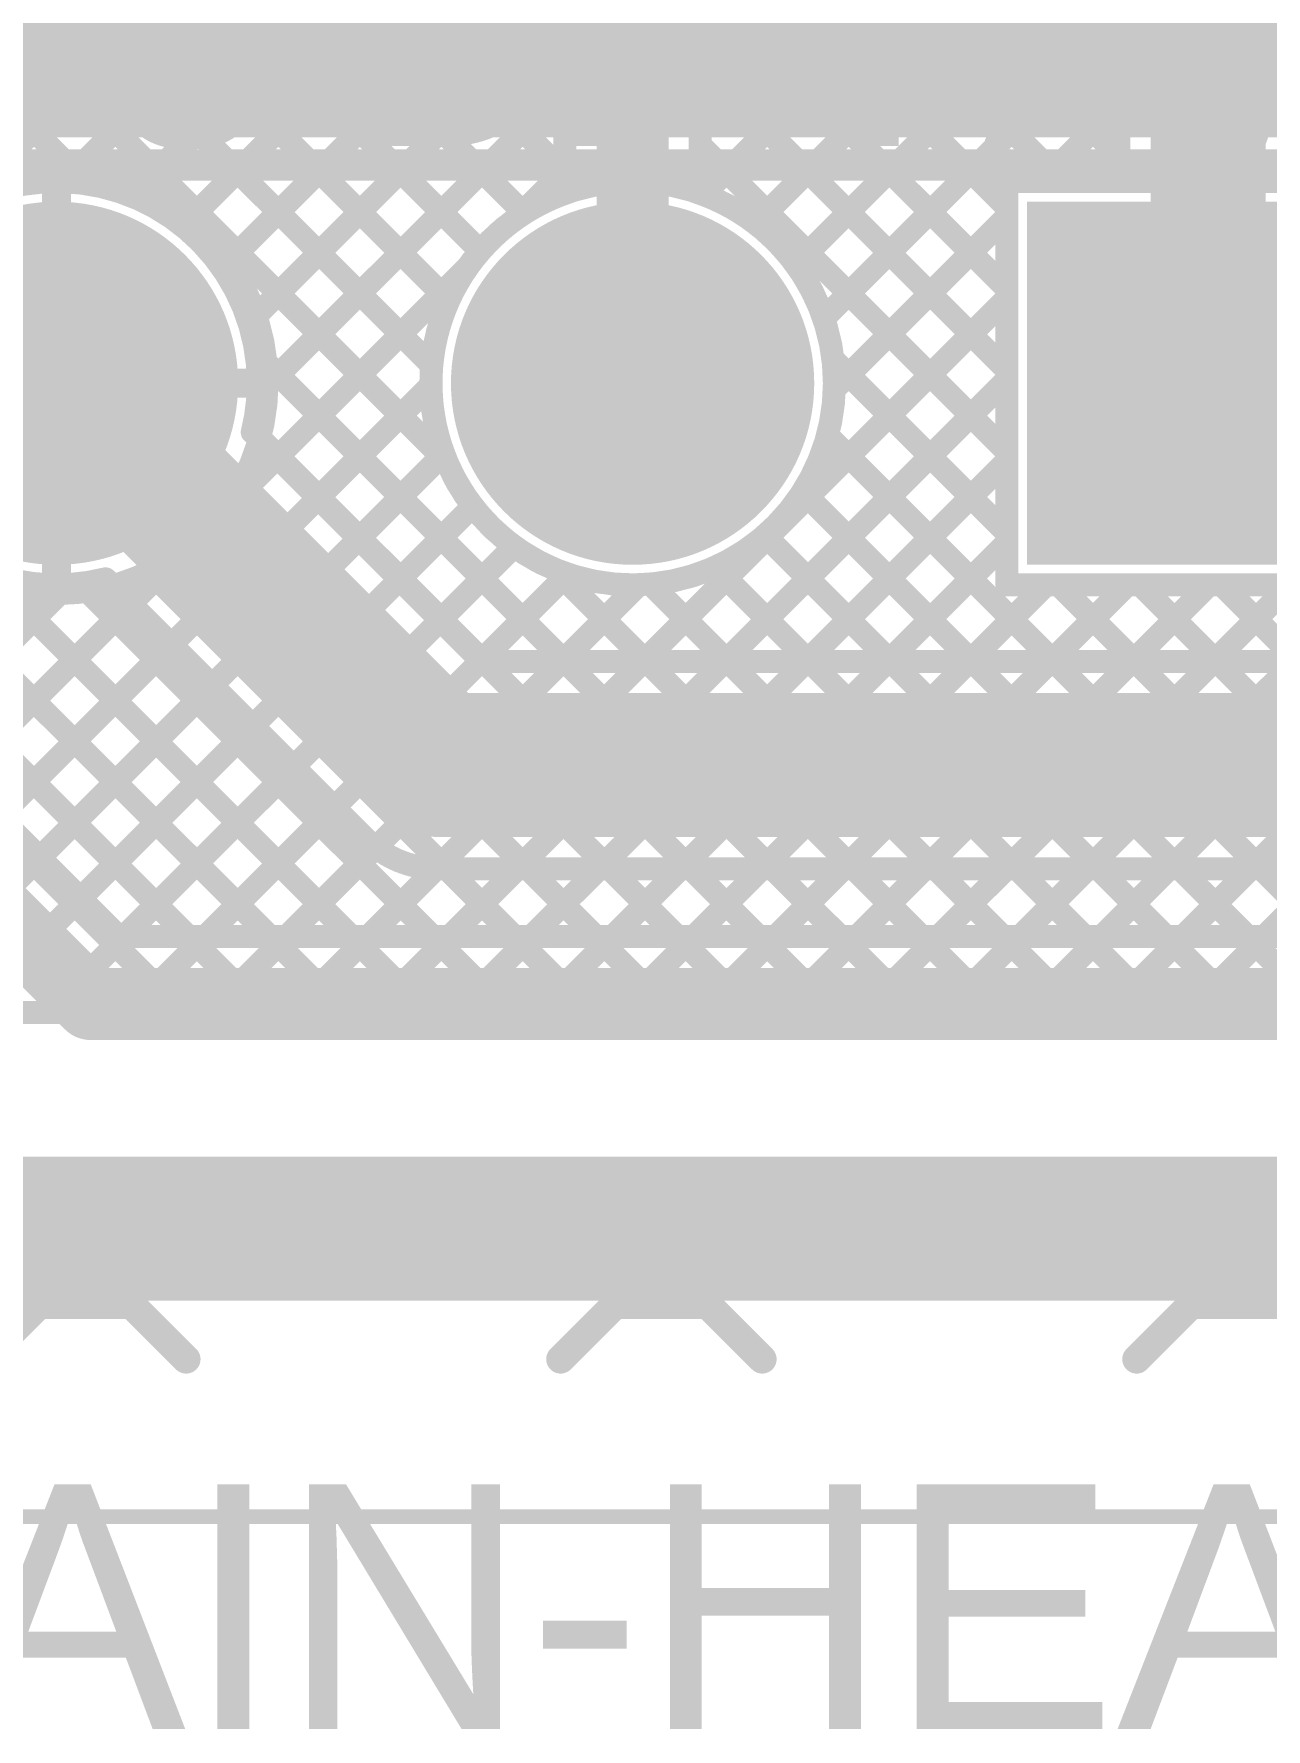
# Model space of a CAD drawing. Header units: millimetres. Extents: x 0 to 214, y 0 to 214.
# Drawn here: x 4.431 to 4.859, y -0.101 to 0.488 of the extents above; entities that cross this region are included whole.
import ezdxf

# ---------------------------------------------------------------- set-up
doc = ezdxf.new("R2010")
doc.units = ezdxf.units.MM
doc.header["$MEASUREMENT"] = 0
for name, color, linetype in [('BottomLayer', 5, 'Continuous'), ('BottomSolder', 6, 'Continuous'), ('MultiLayer', 9, 'Continuous'), ('PadHoleLayer', 156, 'Continuous'), ('TopLayer', 1, 'Continuous'), ('TopOverlay', 2, 'Continuous'), ('TopSolder', 216, 'Continuous')]:
    doc.layers.add(name, color=color, linetype=linetype)
doc.styles.add('Arial', font='', dxfattribs={"height": 0.2})
doc.styles.get('Arial').set_extended_font_data('Arial')

# ---------------------------------------------------------------- blocks, each defined once
blk = doc.blocks.new('TBP01R1_508_03BE_90')
at = {"layer": 'BottomLayer'}
blk.add_hatch(color=5, dxfattribs=at).paths.add_polyline_path([(-0.15906, 0.05906), (-0.04094, 0.05906), (-0.04094, -0.05906), (-0.15906, -0.05906)])
h = blk.add_hatch(color=5, dxfattribs=at)
edge = h.paths.add_edge_path()
edge.add_arc((0.1, 0), 0.05906, 0, 360)
h = blk.add_hatch(color=5, dxfattribs=at)
edge = h.paths.add_edge_path()
edge.add_arc((0.3, 0), 0.05906, 0, 360)
at = {"layer": 'BottomSolder'}
blk.add_hatch(color=6, dxfattribs=at).paths.add_polyline_path([(-0.16306, 0.06306), (-0.03694, 0.06306), (-0.03694, -0.06306), (-0.16306, -0.06306)])
h = blk.add_hatch(color=6, dxfattribs=at)
edge = h.paths.add_edge_path()
edge.add_arc((0.1, 0), 0.06306, 0, 360)
h = blk.add_hatch(color=6, dxfattribs=at)
edge = h.paths.add_edge_path()
edge.add_arc((0.3, 0), 0.06306, 0, 360)
at = {"layer": 'MultiLayer'}
blk.add_hatch(color=9, dxfattribs=at).paths.add_polyline_path([(-0.15906, 0.05906), (-0.04094, 0.05906), (-0.04094, -0.05906), (-0.15906, -0.05906)])
h = blk.add_hatch(color=9, dxfattribs=at)
edge = h.paths.add_edge_path()
edge.add_arc((0.1, 0), 0.05906, 0, 360)
h = blk.add_hatch(color=9, dxfattribs=at)
edge = h.paths.add_edge_path()
edge.add_arc((0.3, 0), 0.05906, 0, 360)
at = {"layer": 'PadHoleLayer'}
h = blk.add_hatch(color=156, dxfattribs=at)
edge = h.paths.add_edge_path()
edge.add_arc((-0.1, 0), 0.03346, 0, 360)
h = blk.add_hatch(color=156, dxfattribs=at)
edge = h.paths.add_edge_path()
edge.add_arc((0.1, 0), 0.03346, 0, 360)
h = blk.add_hatch(color=156, dxfattribs=at)
edge = h.paths.add_edge_path()
edge.add_arc((0.3, 0), 0.03346, 0, 360)
at = {"layer": 'TopLayer'}
blk.add_hatch(color=1, dxfattribs=at).paths.add_polyline_path([(-0.15906, 0.05906), (-0.04094, 0.05906), (-0.04094, -0.05906), (-0.15906, -0.05906)])
h = blk.add_hatch(color=1, dxfattribs=at)
edge = h.paths.add_edge_path()
edge.add_arc((0.1, 0), 0.05906, 0, 360)
h = blk.add_hatch(color=1, dxfattribs=at)
edge = h.paths.add_edge_path()
edge.add_arc((0.3, 0), 0.05906, 0, 360)
at = {"layer": 'TopSolder'}
blk.add_hatch(color=216, dxfattribs=at).paths.add_polyline_path([(-0.16306, 0.06306), (-0.03694, 0.06306), (-0.03694, -0.06306), (-0.16306, -0.06306)])
h = blk.add_hatch(color=216, dxfattribs=at)
edge = h.paths.add_edge_path()
edge.add_arc((0.1, 0), 0.06306, 0, 360)
h = blk.add_hatch(color=216, dxfattribs=at)
edge = h.paths.add_edge_path()
edge.add_arc((0.3, 0), 0.06306, 0, 360)
at = {"layer": 'TopOverlay'}
for points, const_width in [([(-0.2315, 0.3937), (-0.2315, -0.07874)], 0.005), ([(0.4315, 0.3937), (-0.2315, 0.3937)], 0.005), ([(0.4315, 0.3937), (0.4315, -0.07874)], 0.005), ([(-0.126, 0.32), (-0.145, 0.339)], 0.01), ([(-0.075, 0.339), (-0.094, 0.32)], 0.01), ([(0.074, 0.32), (0.055, 0.339)], 0.01), ([(0.074, 0.32), (0.055, 0.339)], 0.01), ([(0.125, 0.339), (0.106, 0.32)], 0.01), ([(0.125, 0.339), (0.106, 0.32)], 0.01), ([(0.274, 0.32), (0.255, 0.339)], 0.01), ([(0.325, 0.339), (0.306, 0.32)], 0.01), ([(-0.094, 0.32), (-0.126, 0.32)], 0.01), ([(0.106, 0.32), (0.074, 0.32)], 0.01), ([(0.106, 0.32), (0.074, 0.32)], 0.01), ([(0.306, 0.32), (0.274, 0.32)], 0.01), ([(0.4315, -0.07874), (-0.2315, -0.07874)], 0.005)]:
    blk.add_lwpolyline(points, dxfattribs=dict(at, const_width=const_width))
for points, const_width in [([(-0.23275, 0.3937, 1), (-0.23025, 0.3937, 1)], 0.0025), ([(-0.23275, 0.3937, 1), (-0.23025, 0.3937, 1)], 0.0025), ([(0.43025, 0.3937, 1), (0.43275, 0.3937, 1)], 0.0025), ([(0.43025, 0.3937, 1), (0.43275, 0.3937, 1)], 0.0025), ([(-0.1475, 0.339, 1), (-0.1425, 0.339, 1)], 0.005), ([(-0.0775, 0.339, 1), (-0.0725, 0.339, 1)], 0.005), ([(0.0525, 0.339, 1), (0.0575, 0.339, 1)], 0.005), ([(0.0525, 0.339, 1), (0.0575, 0.339, 1)], 0.005), ([(0.1225, 0.339, 1), (0.1275, 0.339, 1)], 0.005), ([(0.1225, 0.339, 1), (0.1275, 0.339, 1)], 0.005), ([(0.2525, 0.339, 1), (0.2575, 0.339, 1)], 0.005), ([(0.3225, 0.339, 1), (0.3275, 0.339, 1)], 0.005), ([(-0.1285, 0.32, 1), (-0.1235, 0.32, 1)], 0.005), ([(-0.1285, 0.32, 1), (-0.1235, 0.32, 1)], 0.005), ([(-0.0965, 0.32, 1), (-0.0915, 0.32, 1)], 0.005), ([(-0.0965, 0.32, 1), (-0.0915, 0.32, 1)], 0.005), ([(0.0715, 0.32, 1), (0.0765, 0.32, 1)], 0.005), ([(0.0715, 0.32, 1), (0.0765, 0.32, 1)], 0.005), ([(0.0715, 0.32, 1), (0.0765, 0.32, 1)], 0.005), ([(0.0715, 0.32, 1), (0.0765, 0.32, 1)], 0.005), ([(0.1035, 0.32, 1), (0.1085, 0.32, 1)], 0.005), ([(0.1035, 0.32, 1), (0.1085, 0.32, 1)], 0.005), ([(0.1035, 0.32, 1), (0.1085, 0.32, 1)], 0.005), ([(0.1035, 0.32, 1), (0.1085, 0.32, 1)], 0.005), ([(0.2715, 0.32, 1), (0.2765, 0.32, 1)], 0.005), ([(0.2715, 0.32, 1), (0.2765, 0.32, 1)], 0.005), ([(0.3035, 0.32, 1), (0.3085, 0.32, 1)], 0.005), ([(0.3035, 0.32, 1), (0.3085, 0.32, 1)], 0.005), ([(-0.10306, -0.067, 1), (-0.11094, -0.067, 1)], 0.00787), ([(-0.11291, -0.067, 1), (-0.10897, -0.067, 1)], 0.00394), ([(-0.10503, -0.067, 1), (-0.10109, -0.067, 1)], 0.00394), ([(-0.23275, -0.07874, 1), (-0.23025, -0.07874, 1)], 0.0025), ([(-0.23275, -0.07874, 1), (-0.23025, -0.07874, 1)], 0.0025), ([(0.43025, -0.07874, 1), (0.43275, -0.07874, 1)], 0.0025), ([(0.43025, -0.07874, 1), (0.43275, -0.07874, 1)], 0.0025)]:
    blk.add_lwpolyline(points, format="xyb", close=True, dxfattribs=dict(at, const_width=const_width))

msp = doc.modelspace()

# ---------------------------------------------------------------- linework, layer by layer
at = {"layer": 'BottomLayer'}
for points, const_width in [([(4.1, 0.84228), (4.5694, 0.37288)], 0.008), ([(4.1, 0.81399), (4.57466, 0.33934)], 0.008), ([(4.1, 0.78571), (4.44637, 0.43934)], 0.008), ([(4.839, 0.36681), (4.839, 0.66)], 0.04), ([(4.63917, 0.36664), (4.63917, 0.62673)], 0.025), ([(4.66267, 0.48774), (4.808, 0.63307)], 0.008), ([(4.808, 0.43669), (4.808, 0.635)], 0.008), ([(4.66267, 0.43263), (4.66267, 0.61912)], 0.008), ([(4.66267, 0.45945), (4.808, 0.60478)], 0.008), ([(4.29195, 0.34329), (4.544, 0.59534)], 0.008), ([(4.66267, 0.59073), (4.808, 0.4454)], 0.008), ([(4.69729, 0.5844), (4.808, 0.47369)], 0.008), ([(4.66374, 0.43224), (4.808, 0.5765)], 0.008), ([(4.40856, 0.562), (4.57525, 0.39531)], 0.008), ([(4.41097, 0.43403), (4.544, 0.56706)], 0.008), ([(4.43685, 0.562), (4.58628, 0.41257)], 0.008), ([(4.66267, 0.56245), (4.78843, 0.43669)], 0.008), ([(4.46825, 0.55888), (4.60146, 0.42567)], 0.008), ([(4.68192, 0.42214), (4.808, 0.54821)], 0.008), ([(4.66267, 0.53416), (4.76912, 0.42772)], 0.008), ([(4.44471, 0.43948), (4.53311, 0.52788)], 0.008), ([(4.61567, 0.43263), (4.61567, 0.52268)], 0.008), ([(4.69586, 0.40779), (4.808, 0.51993)], 0.008), ([(4.46749, 0.43398), (4.54188, 0.50837)], 0.008), ([(4.66267, 0.50588), (4.76912, 0.39943)], 0.008), ([(4.50838, 0.39002), (4.61567, 0.49731)], 0.008), ([(4.48518, 0.42338), (4.5579, 0.4961)], 0.008), ([(4.49885, 0.40877), (4.58343, 0.49335)], 0.008), ([(4.56028, 0.49513), (4.61567, 0.43974)], 0.008), ([(4.58887, 0.49483), (4.61567, 0.46803)], 0.008), ([(4.70551, 0.38915), (4.808, 0.49164)], 0.008), ([(4.66267, 0.47759), (4.76912, 0.37115)], 0.008), ([(4.51222, 0.36557), (4.61567, 0.46902)], 0.008), ([(4.78133, 0.43669), (4.808, 0.46336)], 0.008), ([(4.66267, 0.44931), (4.76912, 0.34287)], 0.008), ([(4.59887, 0.42394), (4.61567, 0.44074)], 0.008), ([(4.43917, 0.36664), (4.43917, 0.43569)], 0.01), ([(4.76912, 0.43669), (4.808, 0.43669)], 0.008), ([(4.76912, 0.29658), (4.76912, 0.43669)], 0.008), ([(4.2615, 0.42622), (4.53969, 0.14802)], 0.008), ([(4.7092, 0.36456), (4.76912, 0.42448)], 0.008), ([(4.49724, 0.32231), (4.58187, 0.40693)], 0.008), ([(4.2615, 0.39793), (4.51141, 0.14802)], 0.008), ([(4.52095, 0.14802), (4.76912, 0.39619)], 0.008), ([(4.51187, 0.37384), (4.73768, 0.14803)], 0.008), ([(4.70873, 0.37497), (4.76912, 0.31458)], 0.008), ([(4.839, 0.36681), (4.83917, 0.36664)], 0.025), ([(4.37012, 0.36664), (4.43917, 0.36664)], 0.01), ([(4.43917, 0.29758), (4.43917, 0.36664)], 0.01), ([(4.43917, 0.36664), (4.50823, 0.36664)], 0.01), ([(4.54923, 0.14802), (4.76912, 0.36791)], 0.008), ([(4.35124, 0.14802), (4.56912, 0.3659)], 0.008), ([(4.50973, 0.34769), (4.7094, 0.14803)], 0.008), ([(4.70686, 0.34856), (4.90738, 0.14803)], 0.008), ([(4.37952, 0.14802), (4.57357, 0.34207)], 0.008), ([(4.57752, 0.14802), (4.76912, 0.33962)], 0.008), ([(4.50116, 0.32798), (4.68111, 0.14803)], 0.008), ([(4.69821, 0.32892), (4.8791, 0.14803)], 0.008), ([(4.40781, 0.14802), (4.58367, 0.32389)], 0.008), ([(4.77551, 0.14803), (4.945, 0.31752)], 0.008), ([(4.32295, 0.14802), (4.4835, 0.30857)], 0.008), ([(4.43609, 0.14802), (4.59802, 0.30995)], 0.008), ([(4.48829, 0.31256), (4.65283, 0.14803)], 0.008), ([(4.6058, 0.14802), (4.76912, 0.31134)], 0.008), ([(4.6851, 0.31374), (4.85082, 0.14803)], 0.008), ([(4.66784, 0.30272), (4.82253, 0.14803)], 0.008), ([(4.46438, 0.14802), (4.61665, 0.3003)], 0.008), ([(4.47147, 0.30111), (4.62455, 0.14803)], 0.008), ([(4.49266, 0.14802), (4.64125, 0.29661)], 0.008), ([(4.61187, 0.30212), (4.76596, 0.14803)], 0.008), ([(4.63409, 0.14803), (4.78264, 0.29658)], 0.008), ([(4.64542, 0.29686), (4.79425, 0.14803)], 0.008), ([(4.66237, 0.14803), (4.81093, 0.29658)], 0.008), ([(4.69066, 0.14803), (4.83921, 0.29658)], 0.008), ([(4.71894, 0.14803), (4.8675, 0.29658)], 0.008), ([(4.74723, 0.14803), (4.89578, 0.29658)], 0.008), ([(4.76912, 0.29658), (4.90923, 0.29658)], 0.008), ([(4.78712, 0.29658), (4.93567, 0.14803)], 0.008), ([(4.8154, 0.29658), (4.945, 0.16698)], 0.008), ([(4.84369, 0.29658), (4.945, 0.19527)], 0.008), ([(4.29467, 0.14802), (4.44024, 0.29359)], 0.008), ([(4.41981, 0.29619), (4.56798, 0.14802)], 0.008), ([(4.44991, 0.29437), (4.59626, 0.14802)], 0.008), ([(4.8038, 0.14803), (4.945, 0.28923)], 0.008), ([(4.34956, 0.28159), (4.48313, 0.14802)], 0.008), ([(4.34404, 0.25882), (4.45484, 0.14802)], 0.008), ([(4.83208, 0.14803), (4.945, 0.26095)], 0.008), ([(4.86037, 0.14803), (4.945, 0.23266)], 0.008), ([(4.23569, 0.14802), (4.945, 0.14803)], 0.008)]:
    msp.add_lwpolyline(points, dxfattribs=dict(at, const_width=const_width))
for points, const_width in [([(4.806, 0.49164, 1), (4.81, 0.49164, 1)], 0.004), ([(4.66067, 0.48774, 1), (4.66467, 0.48774, 1)], 0.004), ([(4.66067, 0.47759, 1), (4.66467, 0.47759, 1)], 0.004), ([(4.806, 0.47369, 1), (4.81, 0.47369, 1)], 0.004), ([(4.61367, 0.46902, 1), (4.61767, 0.46902, 1)], 0.004), ([(4.61367, 0.46803, 1), (4.61767, 0.46803, 1)], 0.004), ([(4.806, 0.46336, 1), (4.81, 0.46336, 1)], 0.004), ([(4.66067, 0.45945, 1), (4.66467, 0.45945, 1)], 0.004), ([(4.66067, 0.44931, 1), (4.66467, 0.44931, 1)], 0.004), ([(4.806, 0.4454, 1), (4.81, 0.4454, 1)], 0.004), ([(4.51223, 0.36664, 1), (4.36612, 0.36664, 1)], 0.008), ([(4.44271, 0.43948, 1), (4.44671, 0.43948, 1)], 0.004), ([(4.44437, 0.43934, 1), (4.44837, 0.43934, 1)], 0.004), ([(4.61367, 0.44074, 1), (4.61767, 0.44074, 1)], 0.004), ([(4.61367, 0.43974, 1), (4.61767, 0.43974, 1)], 0.004), ([(4.43667, 0.43569, 1), (4.44167, 0.43569, 1)], 0.005), ([(4.46549, 0.43398, 1), (4.46949, 0.43398, 1)], 0.004), ([(4.61367, 0.43263, 1), (4.61767, 0.43263, 1)], 0.004), ([(4.61367, 0.43263, 1), (4.61767, 0.43263, 1)], 0.004), ([(4.66067, 0.43263, 1), (4.66467, 0.43263, 1)], 0.004), ([(4.66067, 0.43263, 1), (4.66467, 0.43263, 1)], 0.004), ([(4.66174, 0.43224, 1), (4.66574, 0.43224, 1)], 0.004), ([(4.76712, 0.43669, 1), (4.77112, 0.43669, 1)], 0.004), ([(4.76712, 0.43669, 1), (4.77112, 0.43669, 1)], 0.004), ([(4.77933, 0.43669, 1), (4.78333, 0.43669, 1)], 0.004), ([(4.78643, 0.43669, 1), (4.79043, 0.43669, 1)], 0.004), ([(4.806, 0.43669, 1), (4.81, 0.43669, 1)], 0.004), ([(4.806, 0.43669, 1), (4.81, 0.43669, 1)], 0.004), ([(4.76712, 0.42772, 1), (4.77112, 0.42772, 1)], 0.004), ([(4.48318, 0.42338, 1), (4.48718, 0.42338, 1)], 0.004), ([(4.59687, 0.42394, 1), (4.60087, 0.42394, 1)], 0.004), ([(4.59946, 0.42567, 1), (4.60346, 0.42567, 1)], 0.004), ([(4.67992, 0.42214, 1), (4.68392, 0.42214, 1)], 0.004), ([(4.76712, 0.42448, 1), (4.77112, 0.42448, 1)], 0.004), ([(4.49685, 0.40877, 1), (4.50085, 0.40877, 1)], 0.004), ([(4.58428, 0.41257, 1), (4.58828, 0.41257, 1)], 0.004), ([(4.57987, 0.40693, 1), (4.58387, 0.40693, 1)], 0.004), ([(4.69386, 0.40779, 1), (4.69786, 0.40779, 1)], 0.004), ([(4.76712, 0.39943, 1), (4.77112, 0.39943, 1)], 0.004), ([(4.57325, 0.39531, 1), (4.57725, 0.39531, 1)], 0.004), ([(4.76712, 0.39619, 1), (4.77112, 0.39619, 1)], 0.004), ([(4.50638, 0.39002, 1), (4.51038, 0.39002, 1)], 0.004), ([(4.70351, 0.38915, 1), (4.70751, 0.38915, 1)], 0.004), ([(4.829, 0.36681, 1), (4.849, 0.36681, 1)], 0.02), ([(4.50987, 0.37384, 1), (4.51387, 0.37384, 1)], 0.004), ([(4.5674, 0.37288, 1), (4.5714, 0.37288, 1)], 0.004), ([(4.63292, 0.36664, 1), (4.64542, 0.36664, 1)], 0.0125), ([(4.70673, 0.37497, 1), (4.71073, 0.37497, 1)], 0.004), ([(4.83275, 0.36681, 1), (4.84525, 0.36681, 1)], 0.0125), ([(4.83292, 0.36664, 1), (4.84542, 0.36664, 1)], 0.0125), ([(4.43667, 0.36664, 1), (4.44167, 0.36664, 1)], 0.005), ([(4.43667, 0.36664, 1), (4.44167, 0.36664, 1)], 0.005), ([(4.43667, 0.36664, 1), (4.44167, 0.36664, 1)], 0.005), ([(4.43667, 0.36664, 1), (4.44167, 0.36664, 1)], 0.005), ([(4.50573, 0.36664, 1), (4.51073, 0.36664, 1)], 0.005), ([(4.76712, 0.37115, 1), (4.77112, 0.37115, 1)], 0.004), ([(4.76712, 0.36791, 1), (4.77112, 0.36791, 1)], 0.004), ([(4.51022, 0.36557, 1), (4.51422, 0.36557, 1)], 0.004), ([(4.51023, 0.36664, 1), (4.51423, 0.36664, 1)], 0.004), ([(4.56712, 0.3659, 1), (4.57112, 0.3659, 1)], 0.004), ([(4.7072, 0.36456, 1), (4.7112, 0.36456, 1)], 0.004), ([(4.70723, 0.36664, 1), (4.71123, 0.36664, 1)], 0.004), ([(4.70723, 0.36664, 1), (4.71123, 0.36664, 1)], 0.004), ([(4.50773, 0.34769, 1), (4.51173, 0.34769, 1)], 0.004), ([(4.70486, 0.34856, 1), (4.70886, 0.34856, 1)], 0.004), ([(4.57157, 0.34207, 1), (4.57557, 0.34207, 1)], 0.004), ([(4.57266, 0.33934, 1), (4.57666, 0.33934, 1)], 0.004), ([(4.76712, 0.34287, 1), (4.77112, 0.34287, 1)], 0.004), ([(4.76712, 0.33962, 1), (4.77112, 0.33962, 1)], 0.004), ([(4.49916, 0.32798, 1), (4.50316, 0.32798, 1)], 0.004), ([(4.69621, 0.32892, 1), (4.70021, 0.32892, 1)], 0.004), ([(4.49524, 0.32231, 1), (4.49924, 0.32231, 1)], 0.004), ([(4.58167, 0.32389, 1), (4.58567, 0.32389, 1)], 0.004), ([(4.76712, 0.31458, 1), (4.77112, 0.31458, 1)], 0.004), ([(4.4815, 0.30857, 1), (4.4855, 0.30857, 1)], 0.004), ([(4.48629, 0.31256, 1), (4.49029, 0.31256, 1)], 0.004), ([(4.59602, 0.30995, 1), (4.60002, 0.30995, 1)], 0.004), ([(4.6831, 0.31374, 1), (4.6871, 0.31374, 1)], 0.004), ([(4.76712, 0.31134, 1), (4.77112, 0.31134, 1)], 0.004), ([(4.66584, 0.30272, 1), (4.66984, 0.30272, 1)], 0.004), ([(4.43667, 0.29758, 1), (4.44167, 0.29758, 1)], 0.005), ([(4.46947, 0.30111, 1), (4.47347, 0.30111, 1)], 0.004), ([(4.60987, 0.30212, 1), (4.61387, 0.30212, 1)], 0.004), ([(4.61465, 0.3003, 1), (4.61865, 0.3003, 1)], 0.004), ([(4.63925, 0.29661, 1), (4.64325, 0.29661, 1)], 0.004), ([(4.64342, 0.29686, 1), (4.64742, 0.29686, 1)], 0.004), ([(4.76712, 0.29658, 1), (4.77112, 0.29658, 1)], 0.004), ([(4.76712, 0.29658, 1), (4.77112, 0.29658, 1)], 0.004), ([(4.78064, 0.29658, 1), (4.78464, 0.29658, 1)], 0.004), ([(4.78512, 0.29658, 1), (4.78912, 0.29658, 1)], 0.004), ([(4.80893, 0.29658, 1), (4.81293, 0.29658, 1)], 0.004), ([(4.8134, 0.29658, 1), (4.8174, 0.29658, 1)], 0.004), ([(4.83721, 0.29658, 1), (4.84121, 0.29658, 1)], 0.004), ([(4.84169, 0.29658, 1), (4.84569, 0.29658, 1)], 0.004), ([(4.43824, 0.29359, 1), (4.44224, 0.29359, 1)], 0.004), ([(4.44791, 0.29437, 1), (4.45191, 0.29437, 1)], 0.004), ([(4.43409, 0.14802, 1), (4.43809, 0.14802, 1)], 0.004), ([(4.45284, 0.14802, 1), (4.45684, 0.14802, 1)], 0.004), ([(4.46238, 0.14802, 1), (4.46638, 0.14802, 1)], 0.004), ([(4.48113, 0.14802, 1), (4.48513, 0.14802, 1)], 0.004), ([(4.49066, 0.14802, 1), (4.49466, 0.14802, 1)], 0.004), ([(4.50941, 0.14802, 1), (4.51341, 0.14802, 1)], 0.004), ([(4.51895, 0.14802, 1), (4.52295, 0.14802, 1)], 0.004), ([(4.53769, 0.14802, 1), (4.54169, 0.14802, 1)], 0.004), ([(4.54723, 0.14802, 1), (4.55123, 0.14802, 1)], 0.004), ([(4.56598, 0.14802, 1), (4.56998, 0.14802, 1)], 0.004), ([(4.57552, 0.14802, 1), (4.57952, 0.14802, 1)], 0.004), ([(4.59426, 0.14802, 1), (4.59826, 0.14802, 1)], 0.004), ([(4.6038, 0.14802, 1), (4.6078, 0.14802, 1)], 0.004), ([(4.62255, 0.14803, 1), (4.62655, 0.14803, 1)], 0.004), ([(4.63209, 0.14803, 1), (4.63609, 0.14803, 1)], 0.004), ([(4.65083, 0.14803, 1), (4.65483, 0.14803, 1)], 0.004), ([(4.66037, 0.14803, 1), (4.66437, 0.14803, 1)], 0.004), ([(4.67911, 0.14803, 1), (4.68311, 0.14803, 1)], 0.004), ([(4.68866, 0.14803, 1), (4.69266, 0.14803, 1)], 0.004), ([(4.7074, 0.14803, 1), (4.7114, 0.14803, 1)], 0.004), ([(4.71694, 0.14803, 1), (4.72094, 0.14803, 1)], 0.004), ([(4.73568, 0.14803, 1), (4.73968, 0.14803, 1)], 0.004), ([(4.74523, 0.14803, 1), (4.74923, 0.14803, 1)], 0.004), ([(4.76396, 0.14803, 1), (4.76796, 0.14803, 1)], 0.004), ([(4.77351, 0.14803, 1), (4.77751, 0.14803, 1)], 0.004), ([(4.79225, 0.14803, 1), (4.79625, 0.14803, 1)], 0.004), ([(4.8018, 0.14803, 1), (4.8058, 0.14803, 1)], 0.004), ([(4.82053, 0.14803, 1), (4.82453, 0.14803, 1)], 0.004), ([(4.83008, 0.14803, 1), (4.83408, 0.14803, 1)], 0.004), ([(4.84882, 0.14803, 1), (4.85282, 0.14803, 1)], 0.004), ([(4.85837, 0.14803, 1), (4.86237, 0.14803, 1)], 0.004)]:
    msp.add_lwpolyline(points, format="xyb", close=True, dxfattribs=dict(at, const_width=const_width))
at = {"layer": 'BottomLayer', "const_width": 0.008}
for points in [[(4.70923, 0.36664, -1.929197), (4.61567, 0.43263)], [(4.66267, 0.43263, -0.317219), (4.70923, 0.36664)]]:
    msp.add_lwpolyline(points, format="xyb", dxfattribs=at)
at = {"layer": 'TopLayer'}
for points, const_width in [([(4.226, 0.472), (4.885, 0.472)], 0.04), ([(4.226, 0.441), (4.885, 0.441)], 0.008), ([(4.44187, 0.43664), (4.44623, 0.441)], 0.008), ([(4.44471, 0.441), (4.44983, 0.43588)], 0.008), ([(4.46519, 0.43168), (4.47451, 0.441)], 0.008), ([(4.47299, 0.441), (4.57466, 0.33934)], 0.008), ([(4.48305, 0.42125), (4.5028, 0.441)], 0.008), ([(4.4967, 0.40662), (4.53108, 0.441)], 0.008), ([(4.50128, 0.441), (4.5694, 0.37288)], 0.008), ([(4.50601, 0.38764), (4.55937, 0.441)], 0.008), ([(4.5091, 0.36245), (4.58765, 0.441)], 0.008), ([(4.52956, 0.441), (4.57525, 0.39531)], 0.008), ([(4.55785, 0.441), (4.58628, 0.41257)], 0.008), ([(4.58613, 0.441), (4.60146, 0.42567)], 0.008), ([(4.59887, 0.42394), (4.61593, 0.441)], 0.008), ([(4.61441, 0.441), (4.6211, 0.43432)], 0.008), ([(4.63991, 0.43669), (4.64422, 0.441)], 0.008), ([(4.6427, 0.441), (4.6475, 0.43619)], 0.008), ([(4.66374, 0.43224), (4.6725, 0.441)], 0.008), ([(4.67098, 0.441), (4.76912, 0.34287)], 0.008), ([(4.68192, 0.42214), (4.70079, 0.441)], 0.008), ([(4.69586, 0.40779), (4.72907, 0.441)], 0.008), ([(4.69927, 0.441), (4.76912, 0.37115)], 0.008), ([(4.70551, 0.38915), (4.75736, 0.441)], 0.008), ([(4.72755, 0.441), (4.76912, 0.39943)], 0.008), ([(4.75584, 0.441), (4.76912, 0.42772)], 0.008), ([(4.78133, 0.43669), (4.78564, 0.441)], 0.008), ([(4.78412, 0.441), (4.78843, 0.43669)], 0.008), ([(4.80962, 0.43669), (4.81392, 0.441)], 0.008), ([(4.8124, 0.441), (4.81671, 0.43669)], 0.008), ([(4.8379, 0.43669), (4.84221, 0.441)], 0.008), ([(4.84069, 0.441), (4.845, 0.43669)], 0.008), ([(4.76912, 0.43669), (4.90923, 0.43669)], 0.008), ([(4.76912, 0.29658), (4.76912, 0.43669)], 0.008), ([(4.7092, 0.36456), (4.76912, 0.42448)], 0.008), ([(4.51583, 0.34089), (4.58187, 0.40693)], 0.008), ([(4.64292, 0.27), (4.76912, 0.39619)], 0.008), ([(4.29864, 0.36664), (4.43917, 0.36664)], 0.05), ([(4.43917, 0.36664), (4.57181, 0.234)], 0.05), ([(4.50841, 0.3773), (4.61571, 0.27)], 0.008), ([(4.70873, 0.37497), (4.76912, 0.31458)], 0.008), ([(4.67121, 0.27), (4.76912, 0.36791)], 0.008), ([(4.52997, 0.32675), (4.56912, 0.3659)], 0.008), ([(4.50712, 0.3496), (4.58672, 0.27)], 0.008), ([(4.50726, 0.35016), (4.58742, 0.27)], 0.008), ([(4.70686, 0.34856), (4.78541, 0.27)], 0.008), ([(4.54411, 0.31261), (4.57357, 0.34207)], 0.008), ([(4.69949, 0.27), (4.76912, 0.33962)], 0.008), ([(4.3288, 0.33064), (4.48493, 0.1745)], 0.008), ([(4.35708, 0.33064), (4.51322, 0.1745)], 0.008), ([(4.69821, 0.32892), (4.75713, 0.27)], 0.008), ([(4.55825, 0.29847), (4.58367, 0.32389)], 0.008), ([(4.5724, 0.28432), (4.59802, 0.30995)], 0.008), ([(4.6851, 0.31374), (4.72885, 0.27)], 0.008), ([(4.72778, 0.27), (4.76912, 0.31134)], 0.008), ([(4.66784, 0.30272), (4.70056, 0.27)], 0.008), ([(4.39094, 0.24429), (4.44336, 0.29671)], 0.008), ([(4.41519, 0.30082), (4.5415, 0.1745)], 0.008), ([(4.44724, 0.29705), (4.56979, 0.1745)], 0.008), ([(4.45621, 0.29869), (4.54631, 0.20859)], 0.008), ([(4.58654, 0.27018), (4.61665, 0.3003)], 0.008), ([(4.61187, 0.30212), (4.64399, 0.27)], 0.008), ([(4.61464, 0.27), (4.64125, 0.29661)], 0.008), ([(4.64542, 0.29686), (4.67228, 0.27)], 0.008), ([(4.75606, 0.27), (4.78264, 0.29658)], 0.008), ([(4.76912, 0.29658), (4.90923, 0.29658)], 0.008), ([(4.78435, 0.27), (4.81093, 0.29658)], 0.008), ([(4.78712, 0.29658), (4.8137, 0.27)], 0.008), ([(4.81263, 0.27), (4.83921, 0.29658)], 0.008), ([(4.8154, 0.29658), (4.84198, 0.27)], 0.008), ([(4.84091, 0.27), (4.8675, 0.29658)], 0.008), ([(4.84369, 0.29658), (4.87027, 0.27)], 0.008), ([(4.34362, 0.29162), (4.46073, 0.1745)], 0.008), ([(4.40508, 0.23015), (4.46492, 0.28998)], 0.008), ([(4.327, 0.275), (4.451, 0.151)], 0.025), ([(4.41923, 0.21601), (4.47906, 0.27584)], 0.008), ([(4.58672, 0.27), (4.97862, 0.27)], 0.008), ([(4.43337, 0.20187), (4.4932, 0.2617)], 0.008), ([(4.57181, 0.234), (4.99354, 0.234)], 0.05), ([(4.44751, 0.18772), (4.50734, 0.24756)], 0.008), ([(4.46257, 0.1745), (4.52148, 0.23341)], 0.008), ([(4.49086, 0.1745), (4.53563, 0.21927)], 0.008), ([(4.51914, 0.1745), (4.55, 0.20536)], 0.008), ([(4.54742, 0.1745), (4.57093, 0.19801)], 0.008), ([(4.57181, 0.198), (4.99354, 0.198)], 0.008), ([(4.57457, 0.198), (4.59807, 0.1745)], 0.008), ([(4.57571, 0.1745), (4.59921, 0.198)], 0.008), ([(4.60286, 0.198), (4.62636, 0.1745)], 0.008), ([(4.60399, 0.1745), (4.62749, 0.198)], 0.008), ([(4.63114, 0.198), (4.65464, 0.1745)], 0.008), ([(4.63228, 0.1745), (4.65578, 0.198)], 0.008), ([(4.65942, 0.198), (4.68292, 0.1745)], 0.008), ([(4.66056, 0.1745), (4.68406, 0.198)], 0.008), ([(4.68771, 0.198), (4.71121, 0.1745)], 0.008), ([(4.68885, 0.1745), (4.71235, 0.198)], 0.008), ([(4.71599, 0.198), (4.73949, 0.1745)], 0.008), ([(4.71713, 0.1745), (4.74063, 0.198)], 0.008), ([(4.74428, 0.198), (4.76778, 0.1745)], 0.008), ([(4.74541, 0.1745), (4.76891, 0.198)], 0.008), ([(4.77256, 0.198), (4.79606, 0.1745)], 0.008), ([(4.7737, 0.1745), (4.7972, 0.198)], 0.008), ([(4.80085, 0.198), (4.82435, 0.1745)], 0.008), ([(4.80198, 0.1745), (4.82548, 0.198)], 0.008), ([(4.82913, 0.198), (4.85263, 0.1745)], 0.008), ([(4.83027, 0.1745), (4.85377, 0.198)], 0.008), ([(4.85741, 0.198), (4.88091, 0.1745)], 0.008), ([(4.85855, 0.1745), (4.88205, 0.198)], 0.008), ([(4.46073, 0.1745), (5.04127, 0.1745)], 0.008), ([(4.451, 0.151), (5.051, 0.151)], 0.025), ([(4.126, 0.073), (4.97567, 0.073)], 0.05)]:
    msp.add_lwpolyline(points, dxfattribs=dict(at, const_width=const_width))
for points, const_width in [([(4.44271, 0.441, 1), (4.44671, 0.441, 1)], 0.004), ([(4.44423, 0.441, 1), (4.44823, 0.441, 1)], 0.004), ([(4.47099, 0.441, 1), (4.47499, 0.441, 1)], 0.004), ([(4.47251, 0.441, 1), (4.47651, 0.441, 1)], 0.004), ([(4.49928, 0.441, 1), (4.50328, 0.441, 1)], 0.004), ([(4.5008, 0.441, 1), (4.5048, 0.441, 1)], 0.004), ([(4.52756, 0.441, 1), (4.53156, 0.441, 1)], 0.004), ([(4.52908, 0.441, 1), (4.53308, 0.441, 1)], 0.004), ([(4.55585, 0.441, 1), (4.55985, 0.441, 1)], 0.004), ([(4.55737, 0.441, 1), (4.56137, 0.441, 1)], 0.004), ([(4.58413, 0.441, 1), (4.58813, 0.441, 1)], 0.004), ([(4.58565, 0.441, 1), (4.58965, 0.441, 1)], 0.004), ([(4.61241, 0.441, 1), (4.61641, 0.441, 1)], 0.004), ([(4.61393, 0.441, 1), (4.61793, 0.441, 1)], 0.004), ([(4.6407, 0.441, 1), (4.6447, 0.441, 1)], 0.004), ([(4.64222, 0.441, 1), (4.64622, 0.441, 1)], 0.004), ([(4.66898, 0.441, 1), (4.67298, 0.441, 1)], 0.004), ([(4.6705, 0.441, 1), (4.6745, 0.441, 1)], 0.004), ([(4.69727, 0.441, 1), (4.70127, 0.441, 1)], 0.004), ([(4.69879, 0.441, 1), (4.70279, 0.441, 1)], 0.004), ([(4.72555, 0.441, 1), (4.72955, 0.441, 1)], 0.004), ([(4.72707, 0.441, 1), (4.73107, 0.441, 1)], 0.004), ([(4.75384, 0.441, 1), (4.75784, 0.441, 1)], 0.004), ([(4.75536, 0.441, 1), (4.75936, 0.441, 1)], 0.004), ([(4.78212, 0.441, 1), (4.78612, 0.441, 1)], 0.004), ([(4.78364, 0.441, 1), (4.78764, 0.441, 1)], 0.004), ([(4.8104, 0.441, 1), (4.8144, 0.441, 1)], 0.004), ([(4.81192, 0.441, 1), (4.81592, 0.441, 1)], 0.004), ([(4.83869, 0.441, 1), (4.84269, 0.441, 1)], 0.004), ([(4.84021, 0.441, 1), (4.84421, 0.441, 1)], 0.004), ([(4.43987, 0.43664, 1), (4.44387, 0.43664, 1)], 0.004), ([(4.44783, 0.43588, 1), (4.45183, 0.43588, 1)], 0.004), ([(4.70923, 0.36664, 1), (4.56912, 0.36664, 1)], 0.008), ([(4.6191, 0.43432, 1), (4.6231, 0.43432, 1)], 0.004), ([(4.63791, 0.43669, 1), (4.64191, 0.43669, 1)], 0.004), ([(4.6455, 0.43619, 1), (4.6495, 0.43619, 1)], 0.004), ([(4.66174, 0.43224, 1), (4.66574, 0.43224, 1)], 0.004), ([(4.76712, 0.43669, 1), (4.77112, 0.43669, 1)], 0.004), ([(4.76712, 0.43669, 1), (4.77112, 0.43669, 1)], 0.004), ([(4.77933, 0.43669, 1), (4.78333, 0.43669, 1)], 0.004), ([(4.78643, 0.43669, 1), (4.79043, 0.43669, 1)], 0.004), ([(4.80762, 0.43669, 1), (4.81162, 0.43669, 1)], 0.004), ([(4.81471, 0.43669, 1), (4.81871, 0.43669, 1)], 0.004), ([(4.8359, 0.43669, 1), (4.8399, 0.43669, 1)], 0.004), ([(4.843, 0.43669, 1), (4.847, 0.43669, 1)], 0.004), ([(4.46319, 0.43168, 1), (4.46719, 0.43168, 1)], 0.004), ([(4.76712, 0.42772, 1), (4.77112, 0.42772, 1)], 0.004), ([(4.48105, 0.42125, 1), (4.48505, 0.42125, 1)], 0.004), ([(4.59687, 0.42394, 1), (4.60087, 0.42394, 1)], 0.004), ([(4.59946, 0.42567, 1), (4.60346, 0.42567, 1)], 0.004), ([(4.67992, 0.42214, 1), (4.68392, 0.42214, 1)], 0.004), ([(4.76712, 0.42448, 1), (4.77112, 0.42448, 1)], 0.004), ([(4.58428, 0.41257, 1), (4.58828, 0.41257, 1)], 0.004), ([(4.4947, 0.40662, 1), (4.4987, 0.40662, 1)], 0.004), ([(4.57987, 0.40693, 1), (4.58387, 0.40693, 1)], 0.004), ([(4.69386, 0.40779, 1), (4.69786, 0.40779, 1)], 0.004), ([(4.76712, 0.39943, 1), (4.77112, 0.39943, 1)], 0.004), ([(4.57325, 0.39531, 1), (4.57725, 0.39531, 1)], 0.004), ([(4.76712, 0.39619, 1), (4.77112, 0.39619, 1)], 0.004), ([(4.42667, 0.36664, 1), (4.45167, 0.36664, 1)], 0.025), ([(4.42667, 0.36664, 1), (4.45167, 0.36664, 1)], 0.025), ([(4.50401, 0.38764, 1), (4.508, 0.38764, 1)], 0.004), ([(4.70351, 0.38915, 1), (4.70751, 0.38915, 1)], 0.004), ([(4.50641, 0.3773, 1), (4.51041, 0.3773, 1)], 0.004), ([(4.5674, 0.37288, 1), (4.5714, 0.37288, 1)], 0.004), ([(4.70673, 0.37497, 1), (4.71073, 0.37497, 1)], 0.004), ([(4.76712, 0.37115, 1), (4.77112, 0.37115, 1)], 0.004), ([(4.76712, 0.36791, 1), (4.77112, 0.36791, 1)], 0.004), ([(4.5071, 0.36245, 1), (4.5111, 0.36245, 1)], 0.004), ([(4.50723, 0.36664, 1), (4.51123, 0.36664, 1)], 0.004), ([(4.50723, 0.36664, 1), (4.51123, 0.36664, 1)], 0.004), ([(4.56712, 0.36664, 1), (4.57112, 0.36664, 1)], 0.004), ([(4.56712, 0.3659, 1), (4.57112, 0.3659, 1)], 0.004), ([(4.7072, 0.36456, 1), (4.7112, 0.36456, 1)], 0.004), ([(4.70723, 0.36664, 1), (4.71123, 0.36664, 1)], 0.004), ([(4.50512, 0.3496, 1), (4.50912, 0.3496, 1)], 0.004), ([(4.50512, 0.3496, 1), (4.50912, 0.3496, 1)], 0.004), ([(4.50526, 0.35016, 1), (4.50926, 0.35016, 1)], 0.004), ([(4.70486, 0.34856, 1), (4.70886, 0.34856, 1)], 0.004), ([(4.51383, 0.34089, 1), (4.51783, 0.34089, 1)], 0.004), ([(4.57157, 0.34207, 1), (4.57557, 0.34207, 1)], 0.004), ([(4.57266, 0.33934, 1), (4.57666, 0.33934, 1)], 0.004), ([(4.76712, 0.34287, 1), (4.77112, 0.34287, 1)], 0.004), ([(4.76712, 0.33962, 1), (4.77112, 0.33962, 1)], 0.004), ([(4.52797, 0.32675, 1), (4.53197, 0.32675, 1)], 0.004), ([(4.69621, 0.32892, 1), (4.70021, 0.32892, 1)], 0.004), ([(4.58167, 0.32389, 1), (4.58567, 0.32389, 1)], 0.004), ([(4.76712, 0.31458, 1), (4.77112, 0.31458, 1)], 0.004), ([(4.54211, 0.31261, 1), (4.54611, 0.31261, 1)], 0.004), ([(4.59602, 0.30995, 1), (4.60002, 0.30995, 1)], 0.004), ([(4.6831, 0.31374, 1), (4.6871, 0.31374, 1)], 0.004), ([(4.76712, 0.31134, 1), (4.77112, 0.31134, 1)], 0.004), ([(4.66584, 0.30272, 1), (4.66984, 0.30272, 1)], 0.004), ([(4.44136, 0.29671, 1), (4.44536, 0.29671, 1)], 0.004), ([(4.44524, 0.29705, 1), (4.44924, 0.29705, 1)], 0.004), ([(4.45421, 0.29869, 1), (4.45821, 0.29869, 1)], 0.004), ([(4.45421, 0.29869, 1), (4.45821, 0.29869, 1)], 0.004), ([(4.55625, 0.29847, 1), (4.56025, 0.29847, 1)], 0.004), ([(4.60987, 0.30212, 1), (4.61387, 0.30212, 1)], 0.004), ([(4.61465, 0.3003, 1), (4.61865, 0.3003, 1)], 0.004), ([(4.63925, 0.29661, 1), (4.64325, 0.29661, 1)], 0.004), ([(4.64342, 0.29686, 1), (4.64742, 0.29686, 1)], 0.004), ([(4.76712, 0.29658, 1), (4.77112, 0.29658, 1)], 0.004), ([(4.76712, 0.29658, 1), (4.77112, 0.29658, 1)], 0.004), ([(4.78064, 0.29658, 1), (4.78464, 0.29658, 1)], 0.004), ([(4.78512, 0.29658, 1), (4.78912, 0.29658, 1)], 0.004), ([(4.80893, 0.29658, 1), (4.81293, 0.29658, 1)], 0.004), ([(4.8134, 0.29658, 1), (4.8174, 0.29658, 1)], 0.004), ([(4.83721, 0.29658, 1), (4.84121, 0.29658, 1)], 0.004), ([(4.84169, 0.29658, 1), (4.84569, 0.29658, 1)], 0.004), ([(4.46292, 0.28998, 1), (4.46692, 0.28998, 1)], 0.004), ([(4.5704, 0.28432, 1), (4.5744, 0.28432, 1)], 0.004), ([(4.47706, 0.27584, 1), (4.48106, 0.27584, 1)], 0.004), ([(4.58454, 0.27018, 1), (4.58854, 0.27018, 1)], 0.004), ([(4.58472, 0.27, 1), (4.58872, 0.27, 1)], 0.004), ([(4.58472, 0.27, 1), (4.58872, 0.27, 1)], 0.004), ([(4.58542, 0.27, 1), (4.58942, 0.27, 1)], 0.004), ([(4.61264, 0.27, 1), (4.61664, 0.27, 1)], 0.004), ([(4.61371, 0.27, 1), (4.61771, 0.27, 1)], 0.004), ([(4.64092, 0.27, 1), (4.64492, 0.27, 1)], 0.004), ([(4.64199, 0.27, 1), (4.64599, 0.27, 1)], 0.004), ([(4.66921, 0.27, 1), (4.67321, 0.27, 1)], 0.004), ([(4.67028, 0.27, 1), (4.67428, 0.27, 1)], 0.004), ([(4.69749, 0.27, 1), (4.70149, 0.27, 1)], 0.004), ([(4.69856, 0.27, 1), (4.70256, 0.27, 1)], 0.004), ([(4.72578, 0.27, 1), (4.72978, 0.27, 1)], 0.004), ([(4.72685, 0.27, 1), (4.73085, 0.27, 1)], 0.004), ([(4.75406, 0.27, 1), (4.75806, 0.27, 1)], 0.004), ([(4.75513, 0.27, 1), (4.75913, 0.27, 1)], 0.004), ([(4.78235, 0.27, 1), (4.78635, 0.27, 1)], 0.004), ([(4.78341, 0.27, 1), (4.78741, 0.27, 1)], 0.004), ([(4.81063, 0.27, 1), (4.81463, 0.27, 1)], 0.004), ([(4.8117, 0.27, 1), (4.8157, 0.27, 1)], 0.004), ([(4.83891, 0.27, 1), (4.84291, 0.27, 1)], 0.004), ([(4.83998, 0.27, 1), (4.84398, 0.27, 1)], 0.004), ([(4.4912, 0.2617, 1), (4.4952, 0.2617, 1)], 0.004), ([(4.55931, 0.234, 1), (4.58431, 0.234, 1)], 0.025), ([(4.55931, 0.234, 1), (4.58431, 0.234, 1)], 0.025), ([(4.50534, 0.24756, 1), (4.50934, 0.24756, 1)], 0.004), ([(4.51948, 0.23341, 1), (4.52348, 0.23341, 1)], 0.004), ([(4.53363, 0.21927, 1), (4.53763, 0.21927, 1)], 0.004), ([(4.54431, 0.20859, 1), (4.54831, 0.20859, 1)], 0.004), ([(4.54431, 0.20859, 1), (4.54831, 0.20859, 1)], 0.004), ([(4.54435, 0.20854, 1), (4.54835, 0.20854, 1)], 0.004), ([(4.548, 0.20536, 1), (4.552, 0.20536, 1)], 0.004), ([(4.43137, 0.20187, 1), (4.43537, 0.20187, 1)], 0.004), ([(4.56893, 0.19801, 1), (4.57293, 0.19801, 1)], 0.004), ([(4.56981, 0.198, 1), (4.57381, 0.198, 1)], 0.004), ([(4.56981, 0.198, 1), (4.57381, 0.198, 1)], 0.004), ([(4.56981, 0.198, 1), (4.57381, 0.198, 1)], 0.004), ([(4.57257, 0.198, 1), (4.57657, 0.198, 1)], 0.004), ([(4.59721, 0.198, 1), (4.60121, 0.198, 1)], 0.004), ([(4.60086, 0.198, 1), (4.60486, 0.198, 1)], 0.004), ([(4.62549, 0.198, 1), (4.62949, 0.198, 1)], 0.004), ([(4.62914, 0.198, 1), (4.63314, 0.198, 1)], 0.004), ([(4.65378, 0.198, 1), (4.65778, 0.198, 1)], 0.004), ([(4.65742, 0.198, 1), (4.66142, 0.198, 1)], 0.004), ([(4.68206, 0.198, 1), (4.68606, 0.198, 1)], 0.004), ([(4.68571, 0.198, 1), (4.68971, 0.198, 1)], 0.004), ([(4.71035, 0.198, 1), (4.71435, 0.198, 1)], 0.004), ([(4.71399, 0.198, 1), (4.71799, 0.198, 1)], 0.004), ([(4.73863, 0.198, 1), (4.74263, 0.198, 1)], 0.004), ([(4.74228, 0.198, 1), (4.74628, 0.198, 1)], 0.004), ([(4.76691, 0.198, 1), (4.77091, 0.198, 1)], 0.004), ([(4.77056, 0.198, 1), (4.77456, 0.198, 1)], 0.004), ([(4.7952, 0.198, 1), (4.7992, 0.198, 1)], 0.004), ([(4.79885, 0.198, 1), (4.80285, 0.198, 1)], 0.004), ([(4.82348, 0.198, 1), (4.82748, 0.198, 1)], 0.004), ([(4.82713, 0.198, 1), (4.83113, 0.198, 1)], 0.004), ([(4.85177, 0.198, 1), (4.85577, 0.198, 1)], 0.004), ([(4.85541, 0.198, 1), (4.85941, 0.198, 1)], 0.004), ([(4.44551, 0.18772, 1), (4.44951, 0.18772, 1)], 0.004), ([(4.45873, 0.1745, 1), (4.46273, 0.1745, 1)], 0.004), ([(4.45873, 0.1745, 1), (4.46273, 0.1745, 1)], 0.004), ([(4.46057, 0.1745, 1), (4.46457, 0.1745, 1)], 0.004), ([(4.48293, 0.1745, 1), (4.48693, 0.1745, 1)], 0.004), ([(4.48886, 0.1745, 1), (4.49286, 0.1745, 1)], 0.004), ([(4.51122, 0.1745, 1), (4.51522, 0.1745, 1)], 0.004), ([(4.51714, 0.1745, 1), (4.52114, 0.1745, 1)], 0.004), ([(4.5395, 0.1745, 1), (4.5435, 0.1745, 1)], 0.004), ([(4.54542, 0.1745, 1), (4.54942, 0.1745, 1)], 0.004), ([(4.56779, 0.1745, 1), (4.57179, 0.1745, 1)], 0.004), ([(4.57371, 0.1745, 1), (4.57771, 0.1745, 1)], 0.004), ([(4.59607, 0.1745, 1), (4.60007, 0.1745, 1)], 0.004), ([(4.60199, 0.1745, 1), (4.60599, 0.1745, 1)], 0.004), ([(4.62436, 0.1745, 1), (4.62836, 0.1745, 1)], 0.004), ([(4.63028, 0.1745, 1), (4.63428, 0.1745, 1)], 0.004), ([(4.65264, 0.1745, 1), (4.65664, 0.1745, 1)], 0.004), ([(4.65856, 0.1745, 1), (4.66256, 0.1745, 1)], 0.004), ([(4.68092, 0.1745, 1), (4.68492, 0.1745, 1)], 0.004), ([(4.68685, 0.1745, 1), (4.69085, 0.1745, 1)], 0.004), ([(4.70921, 0.1745, 1), (4.71321, 0.1745, 1)], 0.004), ([(4.71513, 0.1745, 1), (4.71913, 0.1745, 1)], 0.004), ([(4.73749, 0.1745, 1), (4.74149, 0.1745, 1)], 0.004), ([(4.74341, 0.1745, 1), (4.74741, 0.1745, 1)], 0.004), ([(4.76578, 0.1745, 1), (4.76978, 0.1745, 1)], 0.004), ([(4.7717, 0.1745, 1), (4.7757, 0.1745, 1)], 0.004), ([(4.79406, 0.1745, 1), (4.79806, 0.1745, 1)], 0.004), ([(4.79998, 0.1745, 1), (4.80398, 0.1745, 1)], 0.004), ([(4.82235, 0.1745, 1), (4.82635, 0.1745, 1)], 0.004), ([(4.82827, 0.1745, 1), (4.83227, 0.1745, 1)], 0.004), ([(4.85063, 0.1745, 1), (4.85463, 0.1745, 1)], 0.004), ([(4.85655, 0.1745, 1), (4.86055, 0.1745, 1)], 0.004), ([(4.44475, 0.151, 1), (4.45725, 0.151, 1)], 0.0125), ([(4.44475, 0.151, 1), (4.45725, 0.151, 1)], 0.0125)]:
    msp.add_lwpolyline(points, format="xyb", close=True, dxfattribs=dict(at, const_width=const_width))
at = {"layer": 'TopLayer', "const_width": 0.008}
for points in [[(4.37908, 0.40264, -0.76095), (4.50923, 0.36664)], [(4.50923, 0.36664, -0.061501), (4.50712, 0.3496)], [(4.45621, 0.29869, -0.330499), (4.37908, 0.33064)], [(4.57181, 0.198, -0.199396), (4.54631, 0.20859)], [(4.57181, 0.198, -0.198912), (4.54635, 0.20854)]]:
    msp.add_lwpolyline(points, format="xyb", dxfattribs=at)

# ---------------------------------------------------------------- block references
at = {"rotation": 180}
msp.add_blockref('TBP01R1_508_03BE_90', (4.73917, 0.36664), dxfattribs=at)

# ---------------------------------------------------------------- texts
at = {"layer": 'TopOverlay', "style": 'Arial'}
for s, height, p in [('DATA', 0.08, (4.537, 0.449)), ('+ve', 0.08, (4.76, 0.44894)), ('-ve', 0.08, (4.36, 0.44894)), ('MAIN-HEATER', 0.085, (4.306, -0.10084))]:
    msp.add_text(s, height=height, rotation=360, dxfattribs=at).set_placement(p)

doc.saveas('drawing.dxf')
